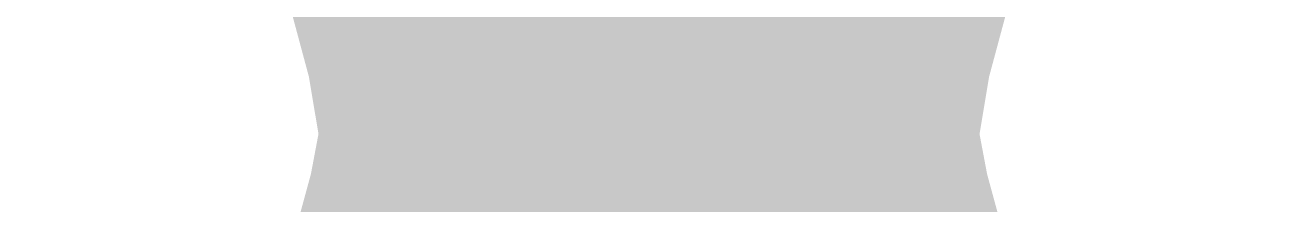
# Model space of a CAD drawing. Header units: inches. Extents: x 1.08 to 4.97, y 2.49 to 3.89.
# Drawn here: x 1.88272 to 1.90272, y 3.20479 to 3.20766 of the extents above; entities that cross this region are included whole.
import ezdxf

# ---------------------------------------------------------------- set-up
doc = ezdxf.new("R2010")
doc.units = ezdxf.units.IN
doc.header["$MEASUREMENT"] = 0
doc.layers.add('Top', color=1, linetype='Continuous')

msp = doc.modelspace()

# ---------------------------------------------------------------- hatches: boundary and pattern name
at = {"layer": 'Top'}
for points in [[(1.887717, 3.201734), (1.887666, 3.203634), (1.887517, 3.205334), (1.887266, 3.206834), (1.886917, 3.208134), (1.886467, 3.209234), (1.885916, 3.210134), (1.885266, 3.210834), (1.884516, 3.211334), (1.883666, 3.211634), (1.882716, 3.211734), (1.902716, 3.211734), (1.901766, 3.211634), (1.900916, 3.211334), (1.900167, 3.210834), (1.899517, 3.210134), (1.898967, 3.209234), (1.898516, 3.208134), (1.898167, 3.206834), (1.897917, 3.205334), (1.897766, 3.203634), (1.897717, 3.201734)], [(1.897717, 3.2091), (1.897763, 3.207779), (1.897902, 3.206501), (1.898135, 3.205266), (1.89846, 3.204075), (1.898878, 3.202926), (1.899389, 3.201821), (1.899993, 3.200759), (1.90069, 3.199741), (1.901479, 3.198765), (1.902362, 3.197833), (1.883071, 3.197833), (1.883954, 3.198765), (1.884743, 3.199741), (1.88544, 3.200759), (1.886044, 3.201821), (1.886555, 3.202926), (1.886973, 3.204075), (1.887298, 3.205266), (1.887531, 3.206501), (1.88767, 3.207779), (1.887717, 3.2091)]]:
    msp.add_hatch(color=1, dxfattribs=at).paths.add_polyline_path(points)

# ---------------------------------------------------------------- linework, layer by layer
msp.add_lwpolyline([(1.892716, 3.187992, 0.01, 0.01, 0), (1.892716, 3.228346, 0.01, 0.01, 0)], format="xyseb", dxfattribs=at)

doc.saveas('drawing.dxf')
